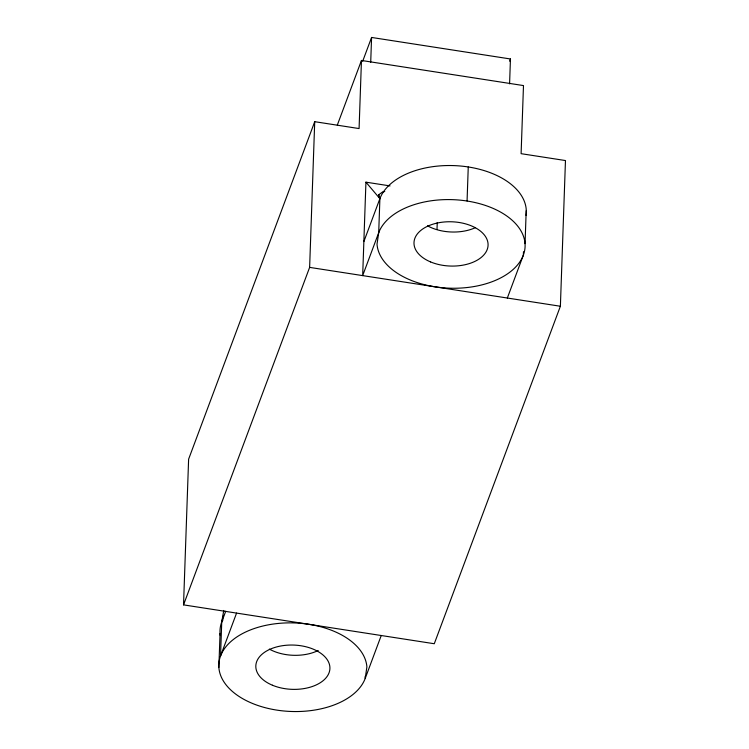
<?xml version="1.0" encoding="UTF-8"?>
<svg xmlns="http://www.w3.org/2000/svg" width="749" height="749" viewBox="0 0 749 749"><rect width="100%" height="100%" fill="white"/><g stroke="black" fill="none" stroke-linecap="round" stroke-linejoin="round"><path stroke-width="1.12" d="M183.533 604.874L188.617 459.174L314.72 121.684L359.08 128.566L361.458 60.463L523.485 85.573L521.107 153.676L565.467 160.548L560.383 306.247L434.28 643.737L183.533 604.874L309.627 267.384L314.72 121.684M218.858 667.481L220.047 633.439M390.051 185.911L365.933 182.166L362.675 275.604L378.704 232.705L379.893 198.654L378.741 194.768L382.608 191.913L384.761 191.51M370.708 62.336L371.579 37.45L510.453 58.974L509.582 83.86M378.666 196.968L378.741 194.768M365.287 676.15L365.212 678.416A74.114 44.294 2 0 1 247.779 701.354A74.114 44.294 2 0 1 258.658 627.138A74.114 44.294 2 0 1 366.888 666.938L365.212 678.416L381.241 635.517M437.004 229.475L437.257 222.49M467.067 201.013L468.256 166.961M523.485 251.72L523.364 255.128L507.335 298.027M525.049 243.64L526.238 209.589A74.114 44.294 2 0 0 458.678 165.866A74.114 44.294 2 0 0 379.893 198.654L363.864 241.562M223.764 610.454L221.732 621.951A74.114 44.294 2 0 0 220.29 635.536M223.52 615.425L221.732 621.951L220.543 656.002L236.572 613.094M337.303 125.111L361.458 60.463M362.647 61.343L371.579 37.45M225.739 611.221L221.732 621.951L222.94 620.003M509.638 61.146L510.453 58.974M309.627 267.384L560.383 306.247M365.933 182.166L379.893 198.654M475.418 227.659A37.057 22.142 2 0 1 427.501 225.814M526.304 210.741A74.114 44.294 2 0 1 526.032 215.384M318.203 650.506A37.057 22.142 2 0 1 269.34 649.102M378.704 232.705L377.019 244.193A74.114 44.294 2 0 0 485.249 283.983A74.114 44.294 2 0 0 496.128 209.776A74.114 44.294 2 0 0 378.704 232.705M430.581 261.925A37.057 22.142 2 0 0 488.011 246.103A37.057 22.142 2 0 0 434.514 223.717A37.057 22.142 2 0 0 430.581 261.925M272.421 685.223A37.057 22.142 2 0 0 329.85 669.4A37.057 22.142 2 0 0 276.353 647.005A37.057 22.142 2 0 0 272.421 685.223"/></g></svg>
